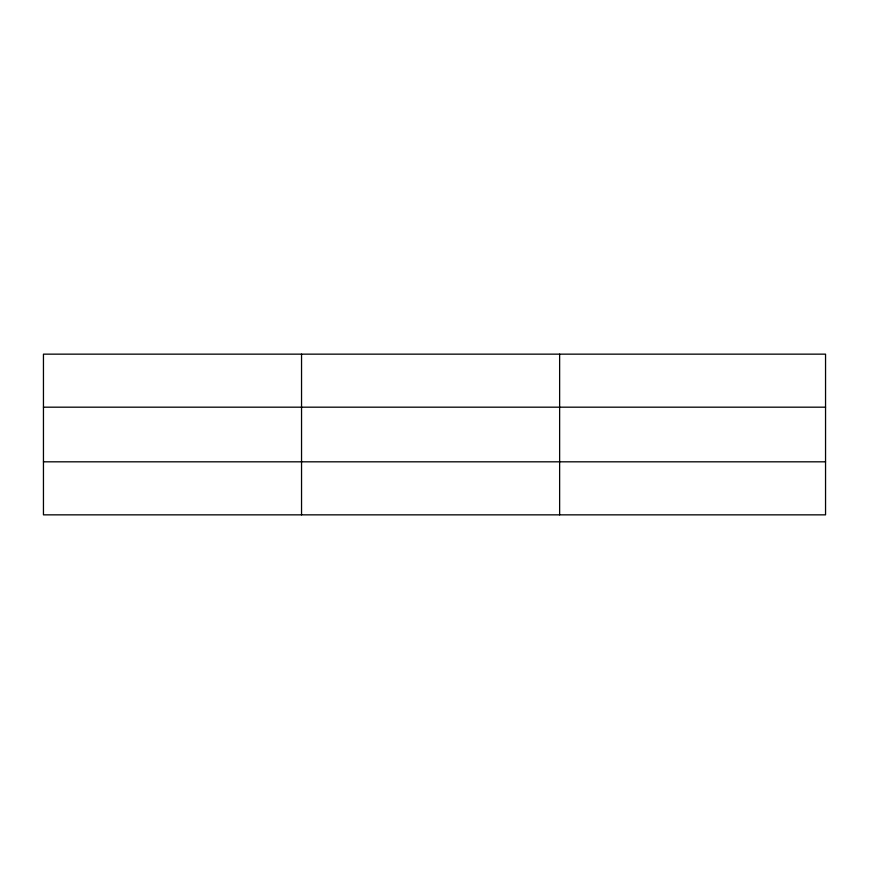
<?xml version="1.0" encoding="UTF-8"?>
<svg xmlns="http://www.w3.org/2000/svg" width="869" height="869" viewBox="0 0 869 869"><rect width="100%" height="100%" fill="white"/><g stroke="black" fill="none" stroke-linecap="round" stroke-linejoin="round"><path stroke-width="1.3" d="M301.543 354.15L301.543 514.85M559.636 354.15L559.636 514.85M825.55 407.181L825.55 354.15L43.45 354.15L43.45 514.85L825.55 514.85L825.55 407.181L43.45 407.181M43.45 461.819L825.55 461.819"/></g></svg>
